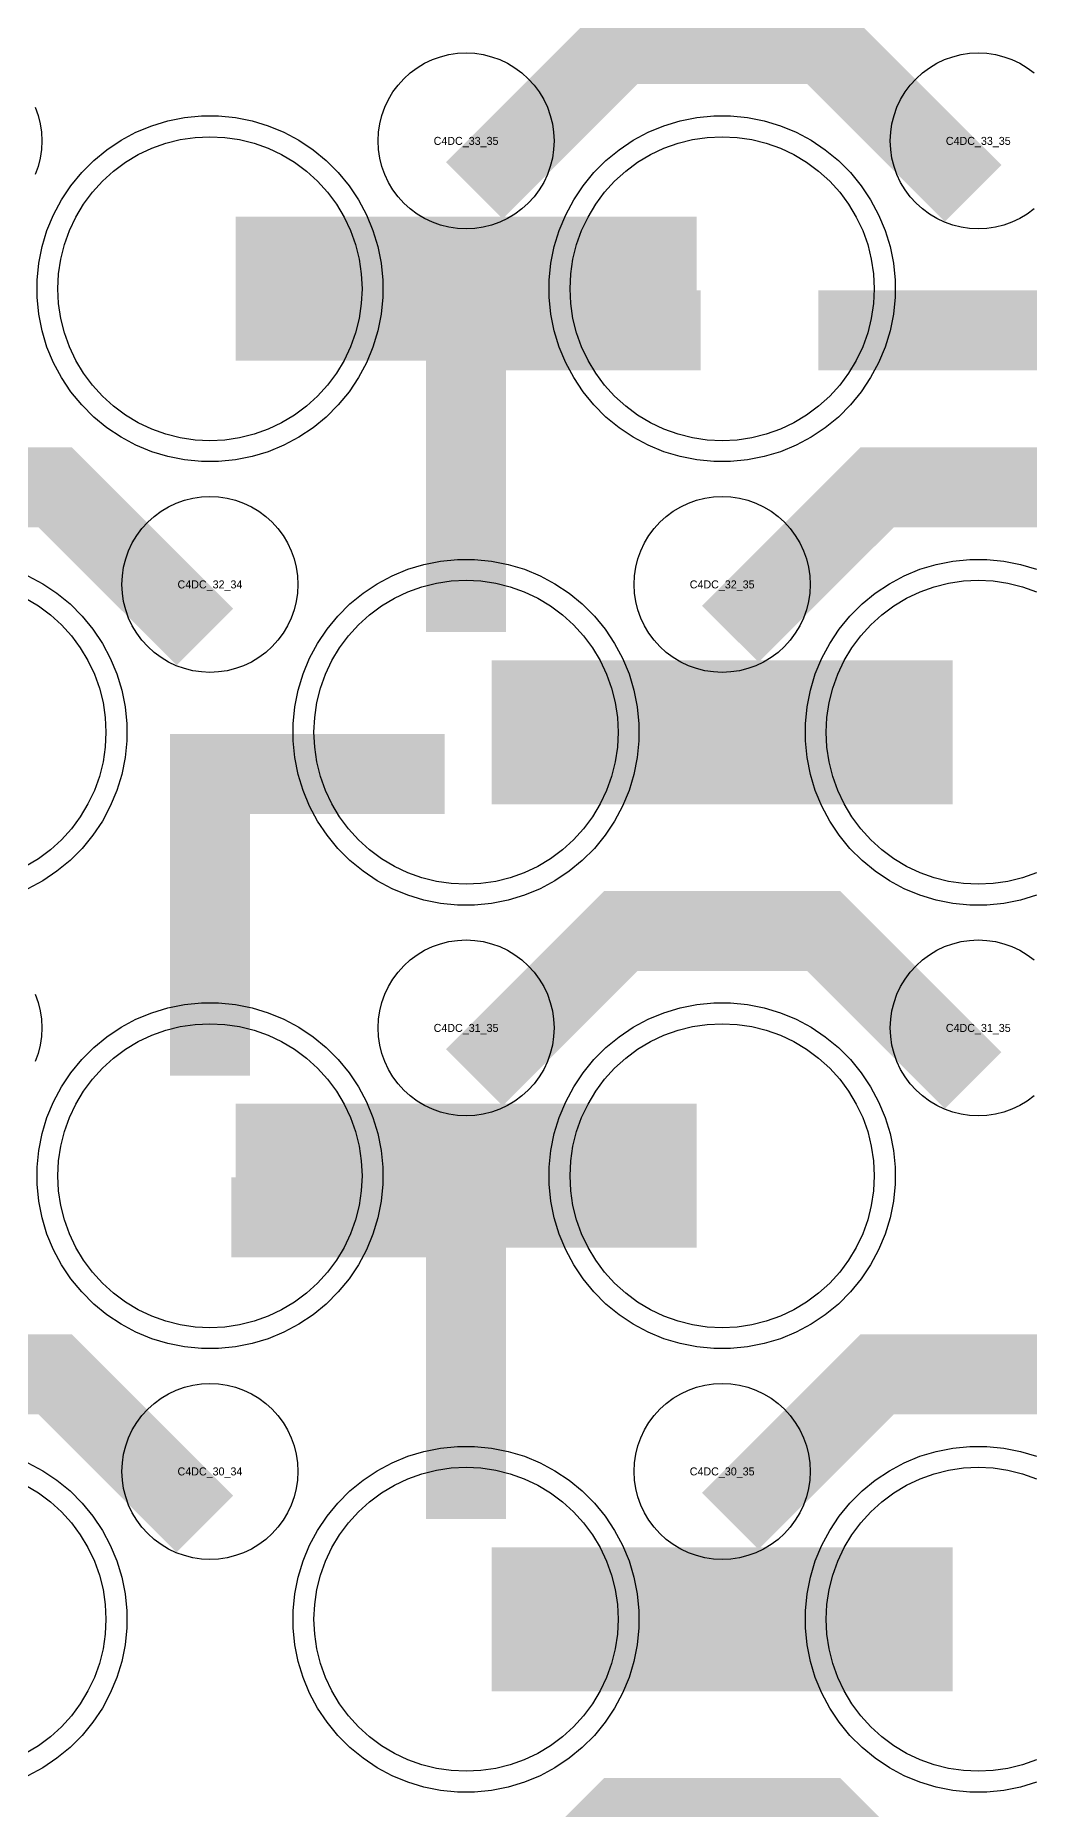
# Model space of a CAD drawing. Extents: x -11880 to 11880, y -14992 to 14992.
# Drawn here: x -934 to -624, y -10742 to -10188 of the extents above; entities that cross this region are included whole.
import ezdxf
from ezdxf.enums import TextEntityAlignment as Align

# ---------------------------------------------------------------- set-up
doc = ezdxf.new("R2010")
doc.units = 0
doc.header["$MEASUREMENT"] = 0
for name, color, linetype in [('GDS_775_DT_237', 138, 'CONTINUOUS'), ('RDL1_FS', 34, 'CONTINUOUS'), ('RDL_BS', 160, 'CONTINUOUS')]:
    doc.layers.add(name, color=color, linetype=linetype)

msp = doc.modelspace()

# ---------------------------------------------------------------- linework, layer by layer
at = {"layer": 'RDL1_FS', "color": 241, "true_color": 0xf7abae}
for points in [[(-880, -10314.459), (-884.657, -10314.23), (-889.268, -10313.546), (-893.791, -10312.414), (-898.181, -10310.842), (-902.395, -10308.85), (-906.395, -10306.452), (-910.14, -10303.674), (-913.594, -10300.544), (-916.724, -10297.09), (-919.502, -10293.345), (-921.9, -10289.345), (-923.892, -10285.131), (-925.464, -10280.741), (-926.596, -10276.218), (-927.28, -10271.607), (-927.509, -10266.95), (-927.28, -10262.293), (-926.596, -10257.682), (-925.464, -10253.159), (-923.892, -10248.769), (-921.9, -10244.555), (-919.502, -10240.555), (-916.724, -10236.81), (-913.594, -10233.356), (-910.14, -10230.226), (-906.395, -10227.448), (-902.395, -10225.05), (-898.181, -10223.058), (-893.791, -10221.486), (-889.268, -10220.354), (-884.657, -10219.67), (-880, -10219.441), (-875.343, -10219.67), (-870.732, -10220.354), (-866.209, -10221.486), (-861.819, -10223.058), (-857.605, -10225.05), (-853.605, -10227.448), (-849.86, -10230.226), (-846.406, -10233.356), (-843.276, -10236.81), (-840.498, -10240.555), (-838.1, -10244.555), (-836.108, -10248.769), (-834.536, -10253.159), (-833.404, -10257.682), (-832.72, -10262.293), (-832.491, -10266.95), (-832.72, -10271.607), (-833.404, -10276.218), (-834.536, -10280.741), (-836.108, -10285.131), (-838.1, -10289.345), (-840.498, -10293.345), (-843.276, -10297.09), (-846.406, -10300.544), (-849.86, -10303.674), (-853.605, -10306.452), (-857.605, -10308.85), (-861.819, -10310.842), (-866.209, -10312.414), (-870.732, -10313.546), (-875.343, -10314.23)], [(-720, -10314.459), (-724.657, -10314.23), (-729.268, -10313.546), (-733.791, -10312.414), (-738.181, -10310.842), (-742.395, -10308.85), (-746.395, -10306.452), (-750.14, -10303.674), (-753.594, -10300.544), (-756.724, -10297.09), (-759.502, -10293.345), (-761.9, -10289.345), (-763.892, -10285.131), (-765.464, -10280.741), (-766.596, -10276.218), (-767.28, -10271.607), (-767.509, -10266.95), (-767.28, -10262.293), (-766.596, -10257.682), (-765.464, -10253.159), (-763.892, -10248.769), (-761.9, -10244.555), (-759.502, -10240.555), (-756.724, -10236.81), (-753.594, -10233.356), (-750.14, -10230.226), (-746.395, -10227.448), (-742.395, -10225.05), (-738.181, -10223.058), (-733.791, -10221.486), (-729.268, -10220.354), (-724.657, -10219.67), (-720, -10219.441), (-715.343, -10219.67), (-710.732, -10220.354), (-706.209, -10221.486), (-701.819, -10223.058), (-697.605, -10225.05), (-693.605, -10227.448), (-689.86, -10230.226), (-686.406, -10233.356), (-683.276, -10236.81), (-680.498, -10240.555), (-678.1, -10244.555), (-676.108, -10248.769), (-674.536, -10253.159), (-673.404, -10257.682), (-672.72, -10262.293), (-672.491, -10266.95), (-672.72, -10271.607), (-673.404, -10276.218), (-674.536, -10280.741), (-676.108, -10285.131), (-678.1, -10289.345), (-680.498, -10293.345), (-683.276, -10297.09), (-686.406, -10300.544), (-689.86, -10303.674), (-693.605, -10306.452), (-697.605, -10308.85), (-701.819, -10310.842), (-706.209, -10312.414), (-710.732, -10313.546), (-715.343, -10314.23)], [(-800, -10453.024), (-804.657, -10452.795), (-809.268, -10452.111), (-813.791, -10450.979), (-818.181, -10449.407), (-822.395, -10447.415), (-826.395, -10445.017), (-830.14, -10442.239), (-833.594, -10439.109), (-836.724, -10435.655), (-839.502, -10431.91), (-841.9, -10427.91), (-843.892, -10423.696), (-845.464, -10419.306), (-846.596, -10414.783), (-847.28, -10410.172), (-847.509, -10405.515), (-847.28, -10400.858), (-846.596, -10396.247), (-845.464, -10391.724), (-843.892, -10387.334), (-841.9, -10383.12), (-839.502, -10379.12), (-836.724, -10375.375), (-833.594, -10371.921), (-830.14, -10368.791), (-826.395, -10366.013), (-822.395, -10363.615), (-818.181, -10361.623), (-813.791, -10360.051), (-809.268, -10358.919), (-804.657, -10358.235), (-800, -10358.006), (-795.343, -10358.235), (-790.732, -10358.919), (-786.209, -10360.051), (-781.819, -10361.623), (-777.605, -10363.615), (-773.605, -10366.013), (-769.86, -10368.791), (-766.406, -10371.921), (-763.276, -10375.375), (-760.498, -10379.12), (-758.1, -10383.12), (-756.108, -10387.334), (-754.536, -10391.724), (-753.404, -10396.247), (-752.72, -10400.858), (-752.491, -10405.515), (-752.72, -10410.172), (-753.404, -10414.783), (-754.536, -10419.306), (-756.108, -10423.696), (-758.1, -10427.91), (-760.498, -10431.91), (-763.276, -10435.655), (-766.406, -10439.109), (-769.86, -10442.239), (-773.605, -10445.017), (-777.605, -10447.415), (-781.819, -10449.407), (-786.209, -10450.979), (-790.732, -10452.111), (-795.343, -10452.795)], [(-880, -10591.589), (-884.657, -10591.36), (-889.268, -10590.676), (-893.791, -10589.544), (-898.181, -10587.972), (-902.395, -10585.98), (-906.395, -10583.582), (-910.14, -10580.804), (-913.594, -10577.674), (-916.724, -10574.22), (-919.502, -10570.475), (-921.9, -10566.475), (-923.892, -10562.261), (-925.464, -10557.871), (-926.596, -10553.348), (-927.28, -10548.737), (-927.509, -10544.08), (-927.28, -10539.423), (-926.596, -10534.812), (-925.464, -10530.289), (-923.892, -10525.899), (-921.9, -10521.685), (-919.502, -10517.685), (-916.724, -10513.94), (-913.594, -10510.486), (-910.14, -10507.356), (-906.395, -10504.578), (-902.395, -10502.18), (-898.181, -10500.188), (-893.791, -10498.616), (-889.268, -10497.484), (-884.657, -10496.8), (-880, -10496.571), (-875.343, -10496.8), (-870.732, -10497.484), (-866.209, -10498.616), (-861.819, -10500.188), (-857.605, -10502.18), (-853.605, -10504.578), (-849.86, -10507.356), (-846.406, -10510.486), (-843.276, -10513.94), (-840.498, -10517.685), (-838.1, -10521.685), (-836.108, -10525.899), (-834.536, -10530.289), (-833.404, -10534.812), (-832.72, -10539.423), (-832.491, -10544.08), (-832.72, -10548.737), (-833.404, -10553.348), (-834.536, -10557.871), (-836.108, -10562.261), (-838.1, -10566.475), (-840.498, -10570.475), (-843.276, -10574.22), (-846.406, -10577.674), (-849.86, -10580.804), (-853.605, -10583.582), (-857.605, -10585.98), (-861.819, -10587.972), (-866.209, -10589.544), (-870.732, -10590.676), (-875.343, -10591.36)], [(-720, -10591.589), (-724.657, -10591.36), (-729.268, -10590.676), (-733.791, -10589.544), (-738.181, -10587.972), (-742.395, -10585.98), (-746.395, -10583.582), (-750.14, -10580.804), (-753.594, -10577.674), (-756.724, -10574.22), (-759.502, -10570.475), (-761.9, -10566.475), (-763.892, -10562.261), (-765.464, -10557.871), (-766.596, -10553.348), (-767.28, -10548.737), (-767.509, -10544.08), (-767.28, -10539.423), (-766.596, -10534.812), (-765.464, -10530.289), (-763.892, -10525.899), (-761.9, -10521.685), (-759.502, -10517.685), (-756.724, -10513.94), (-753.594, -10510.486), (-750.14, -10507.356), (-746.395, -10504.578), (-742.395, -10502.18), (-738.181, -10500.188), (-733.791, -10498.616), (-729.268, -10497.484), (-724.657, -10496.8), (-720, -10496.571), (-715.343, -10496.8), (-710.732, -10497.484), (-706.209, -10498.616), (-701.819, -10500.188), (-697.605, -10502.18), (-693.605, -10504.578), (-689.86, -10507.356), (-686.406, -10510.486), (-683.276, -10513.94), (-680.498, -10517.685), (-678.1, -10521.685), (-676.108, -10525.899), (-674.536, -10530.289), (-673.404, -10534.812), (-672.72, -10539.423), (-672.491, -10544.08), (-672.72, -10548.737), (-673.404, -10553.348), (-674.536, -10557.871), (-676.108, -10562.261), (-678.1, -10566.475), (-680.498, -10570.475), (-683.276, -10574.22), (-686.406, -10577.674), (-689.86, -10580.804), (-693.605, -10583.582), (-697.605, -10585.98), (-701.819, -10587.972), (-706.209, -10589.544), (-710.732, -10590.676), (-715.343, -10591.36)], [(-800, -10730.149), (-804.657, -10729.92), (-809.268, -10729.236), (-813.791, -10728.104), (-818.181, -10726.532), (-822.395, -10724.54), (-826.395, -10722.142), (-830.14, -10719.364), (-833.594, -10716.234), (-836.724, -10712.78), (-839.502, -10709.035), (-841.9, -10705.035), (-843.892, -10700.821), (-845.464, -10696.431), (-846.596, -10691.908), (-847.28, -10687.297), (-847.509, -10682.64), (-847.28, -10677.983), (-846.596, -10673.372), (-845.464, -10668.849), (-843.892, -10664.459), (-841.9, -10660.245), (-839.502, -10656.245), (-836.724, -10652.5), (-833.594, -10649.046), (-830.14, -10645.916), (-826.395, -10643.138), (-822.395, -10640.74), (-818.181, -10638.748), (-813.791, -10637.176), (-809.268, -10636.044), (-804.657, -10635.36), (-800, -10635.131), (-795.343, -10635.36), (-790.732, -10636.044), (-786.209, -10637.176), (-781.819, -10638.748), (-777.605, -10640.74), (-773.605, -10643.138), (-769.86, -10645.916), (-766.406, -10649.046), (-763.276, -10652.5), (-760.498, -10656.245), (-758.1, -10660.245), (-756.108, -10664.459), (-754.536, -10668.849), (-753.404, -10673.372), (-752.72, -10677.983), (-752.491, -10682.64), (-752.72, -10687.297), (-753.404, -10691.908), (-754.536, -10696.431), (-756.108, -10700.821), (-758.1, -10705.035), (-760.498, -10709.035), (-763.276, -10712.78), (-766.406, -10716.234), (-769.86, -10719.364), (-773.605, -10722.142), (-777.605, -10724.54), (-781.819, -10726.532), (-786.209, -10728.104), (-790.732, -10729.236), (-795.343, -10729.92)]]:
    msp.add_lwpolyline(points, close=True, dxfattribs=at)
for points in [[(-871.998, -10266.95, 45, 45, 0), (-799.998, -10266.95, 45, 45, 0)], [(-799.998, -10266.95, 45, 45, 0), (-727.998, -10266.95, 45, 45, 0)], [(-791.998, -10405.515, 45, 45, 0), (-719.998, -10405.515, 45, 45, 0)], [(-719.998, -10405.515, 45, 45, 0), (-647.998, -10405.515, 45, 45, 0)], [(-871.998, -10544.08, 45, 45, 0), (-799.998, -10544.08, 45, 45, 0)], [(-799.998, -10544.08, 45, 45, 0), (-727.998, -10544.08, 45, 45, 0)], [(-791.998, -10682.64, 45, 45, 0), (-719.998, -10682.64, 45, 45, 0)], [(-719.998, -10682.64, 45, 45, 0), (-647.998, -10682.64, 45, 45, 0)]]:
    msp.add_lwpolyline(points, format="xyseb", dxfattribs=at)
for points in [[(-621.819, -10449.407), (-626.209, -10450.979), (-630.732, -10452.111), (-635.343, -10452.795), (-640, -10453.024), (-644.657, -10452.795), (-649.268, -10452.111), (-653.791, -10450.979), (-658.181, -10449.407), (-662.395, -10447.415), (-666.395, -10445.017), (-670.14, -10442.239), (-673.594, -10439.109), (-676.724, -10435.655), (-679.502, -10431.91), (-681.9, -10427.91), (-683.892, -10423.696), (-685.464, -10419.306), (-686.596, -10414.783), (-687.28, -10410.172), (-687.509, -10405.515), (-687.28, -10400.858), (-686.596, -10396.247), (-685.464, -10391.724), (-683.892, -10387.334), (-681.9, -10383.12), (-679.502, -10379.12), (-676.724, -10375.375), (-673.594, -10371.921), (-670.14, -10368.791), (-666.395, -10366.013), (-662.395, -10363.615), (-658.181, -10361.623), (-653.791, -10360.051), (-649.268, -10358.919), (-644.657, -10358.235), (-640, -10358.006), (-635.343, -10358.235), (-630.732, -10358.919), (-626.209, -10360.051), (-621.819, -10361.623)], [(-621.819, -10726.532), (-626.209, -10728.104), (-630.732, -10729.236), (-635.343, -10729.92), (-640, -10730.149), (-644.657, -10729.92), (-649.268, -10729.236), (-653.791, -10728.104), (-658.181, -10726.532), (-662.395, -10724.54), (-666.395, -10722.142), (-670.14, -10719.364), (-673.594, -10716.234), (-676.724, -10712.78), (-679.502, -10709.035), (-681.9, -10705.035), (-683.892, -10700.821), (-685.464, -10696.431), (-686.596, -10691.908), (-687.28, -10687.297), (-687.509, -10682.64), (-687.28, -10677.983), (-686.596, -10673.372), (-685.464, -10668.849), (-683.892, -10664.459), (-681.9, -10660.245), (-679.502, -10656.245), (-676.724, -10652.5), (-673.594, -10649.046), (-670.14, -10645.916), (-666.395, -10643.138), (-662.395, -10640.74), (-658.181, -10638.748), (-653.791, -10637.176), (-649.268, -10636.044), (-644.657, -10635.36), (-640, -10635.131), (-635.343, -10635.36), (-630.732, -10636.044), (-626.209, -10637.176), (-621.819, -10638.748)]]:
    msp.add_lwpolyline(points, dxfattribs=at)
at = {"layer": 'RDL1_FS'}
for points in [[(-937.605, -10363.615), (-933.605, -10366.013), (-929.86, -10368.791), (-926.406, -10371.921), (-923.276, -10375.375), (-920.498, -10379.12), (-918.1, -10383.12), (-916.108, -10387.334), (-914.536, -10391.724), (-913.404, -10396.247), (-912.72, -10400.858), (-912.491, -10405.515), (-912.72, -10410.172), (-913.404, -10414.783), (-914.536, -10419.306), (-916.108, -10423.696), (-918.1, -10427.91), (-920.498, -10431.91), (-923.276, -10435.655), (-926.406, -10439.109), (-929.86, -10442.239), (-933.605, -10445.017), (-937.605, -10447.415)], [(-937.605, -10640.74), (-933.605, -10643.138), (-929.86, -10645.916), (-926.406, -10649.046), (-923.276, -10652.5), (-920.498, -10656.245), (-918.1, -10660.245), (-916.108, -10664.459), (-914.536, -10668.849), (-913.404, -10673.372), (-912.72, -10677.983), (-912.491, -10682.64), (-912.72, -10687.297), (-913.404, -10691.908), (-914.536, -10696.431), (-916.108, -10700.821), (-918.1, -10705.035), (-920.498, -10709.035), (-923.276, -10712.78), (-926.406, -10716.234), (-929.86, -10719.364), (-933.605, -10722.142), (-937.605, -10724.54)]]:
    msp.add_lwpolyline(points, dxfattribs=at)
at = {"layer": 'RDL_BS'}
for points in [[(-797.438, -10236.264, 25, 25, 0), (-751.623, -10190.449, 25, 25, 0), (-718.07, -10190.449, 25, 25, 0)], [(-641.599, -10237.163, 25, 25, 0), (-688.313, -10190.449, 25, 25, 0), (-718.071, -10190.449, 25, 25, 0)], [(-881.599, -10375.728, 25, 25, 0), (-928.313, -10329.014, 25, 25, 0), (-958.071, -10329.014, 25, 25, 0)], [(-717.438, -10374.829, 25, 25, 0), (-671.623, -10329.014, 25, 25, 0), (-638.07, -10329.014, 25, 25, 0)], [(-561.599, -10375.728, 25, 25, 0), (-608.313, -10329.014, 25, 25, 0), (-638.071, -10329.014, 25, 25, 0)], [(-797.438, -10513.394, 25, 25, 0), (-751.623, -10467.579, 25, 25, 0), (-718.07, -10467.579, 25, 25, 0)], [(-641.599, -10514.293, 25, 25, 0), (-688.313, -10467.579, 25, 25, 0), (-718.071, -10467.579, 25, 25, 0)], [(-881.599, -10652.853, 25, 25, 0), (-928.313, -10606.139, 25, 25, 0), (-958.071, -10606.139, 25, 25, 0)], [(-717.438, -10651.954, 25, 25, 0), (-671.623, -10606.139, 25, 25, 0), (-638.07, -10606.139, 25, 25, 0)], [(-561.599, -10652.853, 25, 25, 0), (-608.313, -10606.139, 25, 25, 0), (-638.071, -10606.139, 25, 25, 0)], [(-797.438, -10790.519, 25, 25, 0), (-751.623, -10744.704, 25, 25, 0), (-718.07, -10744.704, 25, 25, 0)], [(-641.599, -10791.418, 25, 25, 0), (-688.313, -10744.704, 25, 25, 0), (-718.071, -10744.704, 25, 25, 0)]]:
    msp.add_lwpolyline(points, format="xyseb", dxfattribs=at)
for points in [[(-800, -10248.256), (-802.693, -10248.124), (-805.365, -10247.728), (-807.984, -10247.071), (-810.519, -10246.164), (-812.956, -10245.012), (-815.28, -10243.619), (-817.443, -10242.016), (-819.442, -10240.204), (-821.254, -10238.205), (-822.857, -10236.042), (-824.25, -10233.718), (-825.402, -10231.281), (-826.309, -10228.746), (-826.966, -10226.127), (-827.362, -10223.455), (-827.494, -10220.762), (-827.362, -10218.069), (-826.966, -10215.397), (-826.309, -10212.778), (-825.402, -10210.243), (-824.25, -10207.806), (-822.857, -10205.482), (-821.254, -10203.319), (-819.442, -10201.32), (-817.443, -10199.508), (-815.28, -10197.905), (-812.956, -10196.512), (-810.519, -10195.36), (-807.984, -10194.453), (-805.365, -10193.796), (-802.693, -10193.4), (-800, -10193.268), (-797.307, -10193.4), (-794.635, -10193.796), (-792.016, -10194.453), (-789.481, -10195.36), (-787.044, -10196.512), (-784.72, -10197.905), (-782.557, -10199.508), (-780.558, -10201.32), (-778.746, -10203.319), (-777.143, -10205.482), (-775.75, -10207.806), (-774.598, -10210.243), (-773.691, -10212.778), (-773.034, -10215.397), (-772.638, -10218.069), (-772.506, -10220.762), (-772.638, -10223.455), (-773.034, -10226.127), (-773.691, -10228.746), (-774.598, -10231.281), (-775.75, -10233.718), (-777.143, -10236.042), (-778.746, -10238.205), (-780.558, -10240.204), (-782.557, -10242.016), (-784.72, -10243.619), (-787.044, -10245.012), (-789.481, -10246.164), (-792.016, -10247.071), (-794.635, -10247.728), (-797.307, -10248.124)], [(-880, -10386.821), (-882.693, -10386.689), (-885.365, -10386.293), (-887.984, -10385.636), (-890.519, -10384.729), (-892.956, -10383.577), (-895.28, -10382.184), (-897.443, -10380.581), (-899.442, -10378.769), (-901.254, -10376.77), (-902.857, -10374.607), (-904.25, -10372.283), (-905.402, -10369.846), (-906.309, -10367.311), (-906.966, -10364.692), (-907.362, -10362.02), (-907.494, -10359.327), (-907.362, -10356.634), (-906.966, -10353.962), (-906.309, -10351.343), (-905.402, -10348.808), (-904.25, -10346.371), (-902.857, -10344.047), (-901.254, -10341.884), (-899.442, -10339.885), (-897.443, -10338.073), (-895.28, -10336.47), (-892.956, -10335.077), (-890.519, -10333.925), (-887.984, -10333.018), (-885.365, -10332.361), (-882.693, -10331.965), (-880, -10331.833), (-877.307, -10331.965), (-874.635, -10332.361), (-872.016, -10333.018), (-869.481, -10333.925), (-867.044, -10335.077), (-864.72, -10336.47), (-862.557, -10338.073), (-860.558, -10339.885), (-858.746, -10341.884), (-857.143, -10344.047), (-855.75, -10346.371), (-854.598, -10348.808), (-853.691, -10351.343), (-853.034, -10353.962), (-852.638, -10356.634), (-852.506, -10359.327), (-852.638, -10362.02), (-853.034, -10364.692), (-853.691, -10367.311), (-854.598, -10369.846), (-855.75, -10372.283), (-857.143, -10374.607), (-858.746, -10376.77), (-860.558, -10378.769), (-862.557, -10380.581), (-864.72, -10382.184), (-867.044, -10383.577), (-869.481, -10384.729), (-872.016, -10385.636), (-874.635, -10386.293), (-877.307, -10386.689)], [(-720, -10386.821), (-722.693, -10386.689), (-725.365, -10386.293), (-727.984, -10385.636), (-730.519, -10384.729), (-732.956, -10383.577), (-735.28, -10382.184), (-737.443, -10380.581), (-739.442, -10378.769), (-741.254, -10376.77), (-742.857, -10374.607), (-744.25, -10372.283), (-745.402, -10369.846), (-746.309, -10367.311), (-746.966, -10364.692), (-747.362, -10362.02), (-747.494, -10359.327), (-747.362, -10356.634), (-746.966, -10353.962), (-746.309, -10351.343), (-745.402, -10348.808), (-744.25, -10346.371), (-742.857, -10344.047), (-741.254, -10341.884), (-739.442, -10339.885), (-737.443, -10338.073), (-735.28, -10336.47), (-732.956, -10335.077), (-730.519, -10333.925), (-727.984, -10333.018), (-725.365, -10332.361), (-722.693, -10331.965), (-720, -10331.833), (-717.307, -10331.965), (-714.635, -10332.361), (-712.016, -10333.018), (-709.481, -10333.925), (-707.044, -10335.077), (-704.72, -10336.47), (-702.557, -10338.073), (-700.558, -10339.885), (-698.746, -10341.884), (-697.143, -10344.047), (-695.75, -10346.371), (-694.598, -10348.808), (-693.691, -10351.343), (-693.034, -10353.962), (-692.638, -10356.634), (-692.506, -10359.327), (-692.638, -10362.02), (-693.034, -10364.692), (-693.691, -10367.311), (-694.598, -10369.846), (-695.75, -10372.283), (-697.143, -10374.607), (-698.746, -10376.77), (-700.558, -10378.769), (-702.557, -10380.581), (-704.72, -10382.184), (-707.044, -10383.577), (-709.481, -10384.729), (-712.016, -10385.636), (-714.635, -10386.293), (-717.307, -10386.689)], [(-800, -10525.386), (-802.693, -10525.254), (-805.365, -10524.858), (-807.984, -10524.201), (-810.519, -10523.294), (-812.956, -10522.142), (-815.28, -10520.749), (-817.443, -10519.146), (-819.442, -10517.334), (-821.254, -10515.335), (-822.857, -10513.172), (-824.25, -10510.848), (-825.402, -10508.411), (-826.309, -10505.876), (-826.966, -10503.257), (-827.362, -10500.585), (-827.494, -10497.892), (-827.362, -10495.199), (-826.966, -10492.527), (-826.309, -10489.908), (-825.402, -10487.373), (-824.25, -10484.936), (-822.857, -10482.612), (-821.254, -10480.449), (-819.442, -10478.45), (-817.443, -10476.638), (-815.28, -10475.035), (-812.956, -10473.642), (-810.519, -10472.49), (-807.984, -10471.583), (-805.365, -10470.926), (-802.693, -10470.53), (-800, -10470.398), (-797.307, -10470.53), (-794.635, -10470.926), (-792.016, -10471.583), (-789.481, -10472.49), (-787.044, -10473.642), (-784.72, -10475.035), (-782.557, -10476.638), (-780.558, -10478.45), (-778.746, -10480.449), (-777.143, -10482.612), (-775.75, -10484.936), (-774.598, -10487.373), (-773.691, -10489.908), (-773.034, -10492.527), (-772.638, -10495.199), (-772.506, -10497.892), (-772.638, -10500.585), (-773.034, -10503.257), (-773.691, -10505.876), (-774.598, -10508.411), (-775.75, -10510.848), (-777.143, -10513.172), (-778.746, -10515.335), (-780.558, -10517.334), (-782.557, -10519.146), (-784.72, -10520.749), (-787.044, -10522.142), (-789.481, -10523.294), (-792.016, -10524.201), (-794.635, -10524.858), (-797.307, -10525.254)], [(-880, -10663.946), (-882.693, -10663.814), (-885.365, -10663.418), (-887.984, -10662.761), (-890.519, -10661.854), (-892.956, -10660.702), (-895.28, -10659.309), (-897.443, -10657.706), (-899.442, -10655.894), (-901.254, -10653.895), (-902.857, -10651.732), (-904.25, -10649.408), (-905.402, -10646.971), (-906.309, -10644.436), (-906.966, -10641.817), (-907.362, -10639.145), (-907.494, -10636.452), (-907.362, -10633.759), (-906.966, -10631.087), (-906.309, -10628.468), (-905.402, -10625.933), (-904.25, -10623.496), (-902.857, -10621.172), (-901.254, -10619.009), (-899.442, -10617.01), (-897.443, -10615.198), (-895.28, -10613.595), (-892.956, -10612.202), (-890.519, -10611.05), (-887.984, -10610.143), (-885.365, -10609.486), (-882.693, -10609.09), (-880, -10608.958), (-877.307, -10609.09), (-874.635, -10609.486), (-872.016, -10610.143), (-869.481, -10611.05), (-867.044, -10612.202), (-864.72, -10613.595), (-862.557, -10615.198), (-860.558, -10617.01), (-858.746, -10619.009), (-857.143, -10621.172), (-855.75, -10623.496), (-854.598, -10625.933), (-853.691, -10628.468), (-853.034, -10631.087), (-852.638, -10633.759), (-852.506, -10636.452), (-852.638, -10639.145), (-853.034, -10641.817), (-853.691, -10644.436), (-854.598, -10646.971), (-855.75, -10649.408), (-857.143, -10651.732), (-858.746, -10653.895), (-860.558, -10655.894), (-862.557, -10657.706), (-864.72, -10659.309), (-867.044, -10660.702), (-869.481, -10661.854), (-872.016, -10662.761), (-874.635, -10663.418), (-877.307, -10663.814)], [(-720, -10663.946), (-722.693, -10663.814), (-725.365, -10663.418), (-727.984, -10662.761), (-730.519, -10661.854), (-732.956, -10660.702), (-735.28, -10659.309), (-737.443, -10657.706), (-739.442, -10655.894), (-741.254, -10653.895), (-742.857, -10651.732), (-744.25, -10649.408), (-745.402, -10646.971), (-746.309, -10644.436), (-746.966, -10641.817), (-747.362, -10639.145), (-747.494, -10636.452), (-747.362, -10633.759), (-746.966, -10631.087), (-746.309, -10628.468), (-745.402, -10625.933), (-744.25, -10623.496), (-742.857, -10621.172), (-741.254, -10619.009), (-739.442, -10617.01), (-737.443, -10615.198), (-735.28, -10613.595), (-732.956, -10612.202), (-730.519, -10611.05), (-727.984, -10610.143), (-725.365, -10609.486), (-722.693, -10609.09), (-720, -10608.958), (-717.307, -10609.09), (-714.635, -10609.486), (-712.016, -10610.143), (-709.481, -10611.05), (-707.044, -10612.202), (-704.72, -10613.595), (-702.557, -10615.198), (-700.558, -10617.01), (-698.746, -10619.009), (-697.143, -10621.172), (-695.75, -10623.496), (-694.598, -10625.933), (-693.691, -10628.468), (-693.034, -10631.087), (-692.638, -10633.759), (-692.506, -10636.452), (-692.638, -10639.145), (-693.034, -10641.817), (-693.691, -10644.436), (-694.598, -10646.971), (-695.75, -10649.408), (-697.143, -10651.732), (-698.746, -10653.895), (-700.558, -10655.894), (-702.557, -10657.706), (-704.72, -10659.309), (-707.044, -10660.702), (-709.481, -10661.854), (-712.016, -10662.761), (-714.635, -10663.418), (-717.307, -10663.814)]]:
    msp.add_lwpolyline(points, close=True, dxfattribs=at)
for points in [[(-622.557, -10242.016), (-624.72, -10243.619), (-627.044, -10245.012), (-629.481, -10246.164), (-632.016, -10247.071), (-634.635, -10247.728), (-637.307, -10248.124), (-640, -10248.256), (-642.693, -10248.124), (-645.365, -10247.728), (-647.984, -10247.071), (-650.519, -10246.164), (-652.956, -10245.012), (-655.28, -10243.619), (-657.443, -10242.016), (-659.442, -10240.204), (-661.254, -10238.205), (-662.857, -10236.042), (-664.25, -10233.718), (-665.402, -10231.281), (-666.309, -10228.746), (-666.966, -10226.127), (-667.362, -10223.455), (-667.494, -10220.762), (-667.362, -10218.069), (-666.966, -10215.397), (-666.309, -10212.778), (-665.402, -10210.243), (-664.25, -10207.806), (-662.857, -10205.482), (-661.254, -10203.319), (-659.442, -10201.32), (-657.443, -10199.508), (-655.28, -10197.905), (-652.956, -10196.512), (-650.519, -10195.36), (-647.984, -10194.453), (-645.365, -10193.796), (-642.693, -10193.4), (-640, -10193.268), (-637.307, -10193.4), (-634.635, -10193.796), (-632.016, -10194.453), (-629.481, -10195.36), (-627.044, -10196.512), (-624.72, -10197.905), (-622.557, -10199.508)], [(-934.598, -10210.243), (-933.691, -10212.778), (-933.034, -10215.397), (-932.638, -10218.069), (-932.506, -10220.762), (-932.638, -10223.455), (-933.034, -10226.127), (-933.691, -10228.746), (-934.598, -10231.281)], [(-936.885, -10356.64), (-932.223, -10359.132), (-927.809, -10362.079), (-923.708, -10365.441), (-919.926, -10369.223), (-916.564, -10373.324), (-913.617, -10377.738), (-911.125, -10382.4), (-909.094, -10387.31), (-907.563, -10392.35), (-906.517, -10397.577), (-906, -10402.871), (-906, -10408.159), (-906.517, -10413.453), (-907.563, -10418.68), (-909.094, -10423.72), (-911.125, -10428.63), (-913.617, -10433.292), (-916.564, -10437.706), (-919.926, -10441.807), (-923.708, -10445.589), (-927.809, -10448.951), (-932.223, -10451.898), (-936.885, -10454.39)], [(-622.557, -10519.146), (-624.72, -10520.749), (-627.044, -10522.142), (-629.481, -10523.294), (-632.016, -10524.201), (-634.635, -10524.858), (-637.307, -10525.254), (-640, -10525.386), (-642.693, -10525.254), (-645.365, -10524.858), (-647.984, -10524.201), (-650.519, -10523.294), (-652.956, -10522.142), (-655.28, -10520.749), (-657.443, -10519.146), (-659.442, -10517.334), (-661.254, -10515.335), (-662.857, -10513.172), (-664.25, -10510.848), (-665.402, -10508.411), (-666.309, -10505.876), (-666.966, -10503.257), (-667.362, -10500.585), (-667.494, -10497.892), (-667.362, -10495.199), (-666.966, -10492.527), (-666.309, -10489.908), (-665.402, -10487.373), (-664.25, -10484.936), (-662.857, -10482.612), (-661.254, -10480.449), (-659.442, -10478.45), (-657.443, -10476.638), (-655.28, -10475.035), (-652.956, -10473.642), (-650.519, -10472.49), (-647.984, -10471.583), (-645.365, -10470.926), (-642.693, -10470.53), (-640, -10470.398), (-637.307, -10470.53), (-634.635, -10470.926), (-632.016, -10471.583), (-629.481, -10472.49), (-627.044, -10473.642), (-624.72, -10475.035), (-622.557, -10476.638)], [(-934.598, -10487.373), (-933.691, -10489.908), (-933.034, -10492.527), (-932.638, -10495.199), (-932.506, -10497.892), (-932.638, -10500.585), (-933.034, -10503.257), (-933.691, -10505.876), (-934.598, -10508.411)], [(-936.885, -10633.765), (-932.223, -10636.257), (-927.809, -10639.204), (-923.708, -10642.566), (-919.926, -10646.348), (-916.564, -10650.449), (-913.617, -10654.863), (-911.125, -10659.525), (-909.094, -10664.435), (-907.563, -10669.475), (-906.517, -10674.702), (-906, -10679.996), (-906, -10685.284), (-906.517, -10690.578), (-907.563, -10695.805), (-909.094, -10700.845), (-911.125, -10705.755), (-913.617, -10710.417), (-916.564, -10714.831), (-919.926, -10718.932), (-923.708, -10722.714), (-927.809, -10726.076), (-932.223, -10729.023), (-936.885, -10731.515)]]:
    msp.add_lwpolyline(points, dxfattribs=at)
at = {"layer": 'RDL_BS', "color": 241, "true_color": 0xf7abae}
for points in [[(-882.644, -10320.95), (-887.938, -10320.433), (-893.165, -10319.387), (-898.205, -10317.856), (-903.115, -10315.825), (-907.777, -10313.333), (-912.191, -10310.386), (-916.292, -10307.024), (-920.074, -10303.242), (-923.436, -10299.141), (-926.383, -10294.727), (-928.875, -10290.065), (-930.906, -10285.155), (-932.437, -10280.115), (-933.483, -10274.888), (-934, -10269.594), (-934, -10264.306), (-933.483, -10259.012), (-932.437, -10253.785), (-930.906, -10248.745), (-928.875, -10243.835), (-926.383, -10239.173), (-923.436, -10234.759), (-920.074, -10230.658), (-916.292, -10226.876), (-912.191, -10223.514), (-907.777, -10220.567), (-903.115, -10218.075), (-898.205, -10216.044), (-893.165, -10214.513), (-887.938, -10213.467), (-882.644, -10212.95), (-877.356, -10212.95), (-872.062, -10213.467), (-866.835, -10214.513), (-861.795, -10216.044), (-856.885, -10218.075), (-852.223, -10220.567), (-847.809, -10223.514), (-843.708, -10226.876), (-839.926, -10230.658), (-836.564, -10234.759), (-833.617, -10239.173), (-831.125, -10243.835), (-829.094, -10248.745), (-827.563, -10253.785), (-826.517, -10259.012), (-826, -10264.306), (-826, -10269.594), (-826.517, -10274.888), (-827.563, -10280.115), (-829.094, -10285.155), (-831.125, -10290.065), (-833.617, -10294.727), (-836.564, -10299.141), (-839.926, -10303.242), (-843.708, -10307.024), (-847.809, -10310.386), (-852.223, -10313.333), (-856.885, -10315.825), (-861.795, -10317.856), (-866.835, -10319.387), (-872.062, -10320.433), (-877.356, -10320.95)], [(-722.644, -10320.95), (-727.938, -10320.433), (-733.165, -10319.387), (-738.205, -10317.856), (-743.115, -10315.825), (-747.777, -10313.333), (-752.191, -10310.386), (-756.292, -10307.024), (-760.074, -10303.242), (-763.436, -10299.141), (-766.383, -10294.727), (-768.875, -10290.065), (-770.906, -10285.155), (-772.437, -10280.115), (-773.483, -10274.888), (-774, -10269.594), (-774, -10264.306), (-773.483, -10259.012), (-772.437, -10253.785), (-770.906, -10248.745), (-768.875, -10243.835), (-766.383, -10239.173), (-763.436, -10234.759), (-760.074, -10230.658), (-756.292, -10226.876), (-752.191, -10223.514), (-747.777, -10220.567), (-743.115, -10218.075), (-738.205, -10216.044), (-733.165, -10214.513), (-727.938, -10213.467), (-722.644, -10212.95), (-717.356, -10212.95), (-712.062, -10213.467), (-706.835, -10214.513), (-701.795, -10216.044), (-696.885, -10218.075), (-692.223, -10220.567), (-687.809, -10223.514), (-683.708, -10226.876), (-679.926, -10230.658), (-676.564, -10234.759), (-673.617, -10239.173), (-671.125, -10243.835), (-669.094, -10248.745), (-667.563, -10253.785), (-666.517, -10259.012), (-666, -10264.306), (-666, -10269.594), (-666.517, -10274.888), (-667.563, -10280.115), (-669.094, -10285.155), (-671.125, -10290.065), (-673.617, -10294.727), (-676.564, -10299.141), (-679.926, -10303.242), (-683.708, -10307.024), (-687.809, -10310.386), (-692.223, -10313.333), (-696.885, -10315.825), (-701.795, -10317.856), (-706.835, -10319.387), (-712.062, -10320.433), (-717.356, -10320.95)], [(-802.644, -10459.515), (-807.938, -10458.998), (-813.165, -10457.952), (-818.205, -10456.421), (-823.115, -10454.39), (-827.777, -10451.898), (-832.191, -10448.951), (-836.292, -10445.589), (-840.074, -10441.807), (-843.436, -10437.706), (-846.383, -10433.292), (-848.875, -10428.63), (-850.906, -10423.72), (-852.437, -10418.68), (-853.483, -10413.453), (-854, -10408.159), (-854, -10402.871), (-853.483, -10397.577), (-852.437, -10392.35), (-850.906, -10387.31), (-848.875, -10382.4), (-846.383, -10377.738), (-843.436, -10373.324), (-840.074, -10369.223), (-836.292, -10365.441), (-832.191, -10362.079), (-827.777, -10359.132), (-823.115, -10356.64), (-818.205, -10354.609), (-813.165, -10353.078), (-807.938, -10352.032), (-802.644, -10351.515), (-797.356, -10351.515), (-792.062, -10352.032), (-786.835, -10353.078), (-781.795, -10354.609), (-776.885, -10356.64), (-772.223, -10359.132), (-767.809, -10362.079), (-763.708, -10365.441), (-759.926, -10369.223), (-756.564, -10373.324), (-753.617, -10377.738), (-751.125, -10382.4), (-749.094, -10387.31), (-747.563, -10392.35), (-746.517, -10397.577), (-746, -10402.871), (-746, -10408.159), (-746.517, -10413.453), (-747.563, -10418.68), (-749.094, -10423.72), (-751.125, -10428.63), (-753.617, -10433.292), (-756.564, -10437.706), (-759.926, -10441.807), (-763.708, -10445.589), (-767.809, -10448.951), (-772.223, -10451.898), (-776.885, -10454.39), (-781.795, -10456.421), (-786.835, -10457.952), (-792.062, -10458.998), (-797.356, -10459.515)], [(-882.644, -10598.08), (-887.938, -10597.563), (-893.165, -10596.517), (-898.205, -10594.986), (-903.115, -10592.955), (-907.777, -10590.463), (-912.191, -10587.516), (-916.292, -10584.154), (-920.074, -10580.372), (-923.436, -10576.271), (-926.383, -10571.857), (-928.875, -10567.195), (-930.906, -10562.285), (-932.437, -10557.245), (-933.483, -10552.018), (-934, -10546.724), (-934, -10541.436), (-933.483, -10536.142), (-932.437, -10530.915), (-930.906, -10525.875), (-928.875, -10520.965), (-926.383, -10516.303), (-923.436, -10511.889), (-920.074, -10507.788), (-916.292, -10504.006), (-912.191, -10500.644), (-907.777, -10497.697), (-903.115, -10495.205), (-898.205, -10493.174), (-893.165, -10491.643), (-887.938, -10490.597), (-882.644, -10490.08), (-877.356, -10490.08), (-872.062, -10490.597), (-866.835, -10491.643), (-861.795, -10493.174), (-856.885, -10495.205), (-852.223, -10497.697), (-847.809, -10500.644), (-843.708, -10504.006), (-839.926, -10507.788), (-836.564, -10511.889), (-833.617, -10516.303), (-831.125, -10520.965), (-829.094, -10525.875), (-827.563, -10530.915), (-826.517, -10536.142), (-826, -10541.436), (-826, -10546.724), (-826.517, -10552.018), (-827.563, -10557.245), (-829.094, -10562.285), (-831.125, -10567.195), (-833.617, -10571.857), (-836.564, -10576.271), (-839.926, -10580.372), (-843.708, -10584.154), (-847.809, -10587.516), (-852.223, -10590.463), (-856.885, -10592.955), (-861.795, -10594.986), (-866.835, -10596.517), (-872.062, -10597.563), (-877.356, -10598.08)], [(-722.644, -10598.08), (-727.938, -10597.563), (-733.165, -10596.517), (-738.205, -10594.986), (-743.115, -10592.955), (-747.777, -10590.463), (-752.191, -10587.516), (-756.292, -10584.154), (-760.074, -10580.372), (-763.436, -10576.271), (-766.383, -10571.857), (-768.875, -10567.195), (-770.906, -10562.285), (-772.437, -10557.245), (-773.483, -10552.018), (-774, -10546.724), (-774, -10541.436), (-773.483, -10536.142), (-772.437, -10530.915), (-770.906, -10525.875), (-768.875, -10520.965), (-766.383, -10516.303), (-763.436, -10511.889), (-760.074, -10507.788), (-756.292, -10504.006), (-752.191, -10500.644), (-747.777, -10497.697), (-743.115, -10495.205), (-738.205, -10493.174), (-733.165, -10491.643), (-727.938, -10490.597), (-722.644, -10490.08), (-717.356, -10490.08), (-712.062, -10490.597), (-706.835, -10491.643), (-701.795, -10493.174), (-696.885, -10495.205), (-692.223, -10497.697), (-687.809, -10500.644), (-683.708, -10504.006), (-679.926, -10507.788), (-676.564, -10511.889), (-673.617, -10516.303), (-671.125, -10520.965), (-669.094, -10525.875), (-667.563, -10530.915), (-666.517, -10536.142), (-666, -10541.436), (-666, -10546.724), (-666.517, -10552.018), (-667.563, -10557.245), (-669.094, -10562.285), (-671.125, -10567.195), (-673.617, -10571.857), (-676.564, -10576.271), (-679.926, -10580.372), (-683.708, -10584.154), (-687.809, -10587.516), (-692.223, -10590.463), (-696.885, -10592.955), (-701.795, -10594.986), (-706.835, -10596.517), (-712.062, -10597.563), (-717.356, -10598.08)], [(-802.644, -10736.64), (-807.938, -10736.123), (-813.165, -10735.077), (-818.205, -10733.546), (-823.115, -10731.515), (-827.777, -10729.023), (-832.191, -10726.076), (-836.292, -10722.714), (-840.074, -10718.932), (-843.436, -10714.831), (-846.383, -10710.417), (-848.875, -10705.755), (-850.906, -10700.845), (-852.437, -10695.805), (-853.483, -10690.578), (-854, -10685.284), (-854, -10679.996), (-853.483, -10674.702), (-852.437, -10669.475), (-850.906, -10664.435), (-848.875, -10659.525), (-846.383, -10654.863), (-843.436, -10650.449), (-840.074, -10646.348), (-836.292, -10642.566), (-832.191, -10639.204), (-827.777, -10636.257), (-823.115, -10633.765), (-818.205, -10631.734), (-813.165, -10630.203), (-807.938, -10629.157), (-802.644, -10628.64), (-797.356, -10628.64), (-792.062, -10629.157), (-786.835, -10630.203), (-781.795, -10631.734), (-776.885, -10633.765), (-772.223, -10636.257), (-767.809, -10639.204), (-763.708, -10642.566), (-759.926, -10646.348), (-756.564, -10650.449), (-753.617, -10654.863), (-751.125, -10659.525), (-749.094, -10664.435), (-747.563, -10669.475), (-746.517, -10674.702), (-746, -10679.996), (-746, -10685.284), (-746.517, -10690.578), (-747.563, -10695.805), (-749.094, -10700.845), (-751.125, -10705.755), (-753.617, -10710.417), (-756.564, -10714.831), (-759.926, -10718.932), (-763.708, -10722.714), (-767.809, -10726.076), (-772.223, -10729.023), (-776.885, -10731.515), (-781.795, -10733.546), (-786.835, -10735.077), (-792.062, -10736.123), (-797.356, -10736.64)]]:
    msp.add_lwpolyline(points, close=True, dxfattribs=at)
for points in [[(-800, -10374.225, 25, 25, 0), (-800, -10267.448, 25, 25, 0)], [(-812.5, -10279.948, 25, 25, 0), (-726.667, -10279.948, 25, 25, 0)], [(-772.944, -10279.948, 25, 25, 0), (-731.74, -10279.948, 25, 25, 0)], [(-689.984, -10279.963, 25, 25, 0), (-580.719, -10279.963, 25, 25, 0)], [(-800, -10297.917, 25, 25, 0), (-800, -10343.537, 25, 25, 0)], [(-880, -10512.79, 25, 25, 0), (-880, -10406.013, 25, 25, 0)], [(-892.5, -10418.513, 25, 25, 0), (-806.667, -10418.513, 25, 25, 0)], [(-852.944, -10418.513, 25, 25, 0), (-811.74, -10418.513, 25, 25, 0)], [(-880, -10436.482, 25, 25, 0), (-880, -10482.102, 25, 25, 0)], [(-800, -10651.355, 25, 25, 0), (-800, -10544.578, 25, 25, 0)], [(-787.5, -10557.078, 25, 25, 0), (-873.333, -10557.078, 25, 25, 0)], [(-827.056, -10557.078, 25, 25, 0), (-868.26, -10557.078, 25, 25, 0)], [(-800, -10575.047, 25, 25, 0), (-800, -10620.667, 25, 25, 0)]]:
    msp.add_lwpolyline(points, format="xyseb", dxfattribs=at)
for points in [[(-621.795, -10456.421), (-626.835, -10457.952), (-632.062, -10458.998), (-637.356, -10459.515), (-642.644, -10459.515), (-647.938, -10458.998), (-653.165, -10457.952), (-658.205, -10456.421), (-663.115, -10454.39), (-667.777, -10451.898), (-672.191, -10448.951), (-676.292, -10445.589), (-680.074, -10441.807), (-683.436, -10437.706), (-686.383, -10433.292), (-688.875, -10428.63), (-690.906, -10423.72), (-692.437, -10418.68), (-693.483, -10413.453), (-694, -10408.159), (-694, -10402.871), (-693.483, -10397.577), (-692.437, -10392.35), (-690.906, -10387.31), (-688.875, -10382.4), (-686.383, -10377.738), (-683.436, -10373.324), (-680.074, -10369.223), (-676.292, -10365.441), (-672.191, -10362.079), (-667.777, -10359.132), (-663.115, -10356.64), (-658.205, -10354.609), (-653.165, -10353.078), (-647.938, -10352.032), (-642.644, -10351.515), (-637.356, -10351.515), (-632.062, -10352.032), (-626.835, -10353.078), (-621.795, -10354.609)], [(-621.795, -10733.546), (-626.835, -10735.077), (-632.062, -10736.123), (-637.356, -10736.64), (-642.644, -10736.64), (-647.938, -10736.123), (-653.165, -10735.077), (-658.205, -10733.546), (-663.115, -10731.515), (-667.777, -10729.023), (-672.191, -10726.076), (-676.292, -10722.714), (-680.074, -10718.932), (-683.436, -10714.831), (-686.383, -10710.417), (-688.875, -10705.755), (-690.906, -10700.845), (-692.437, -10695.805), (-693.483, -10690.578), (-694, -10685.284), (-694, -10679.996), (-693.483, -10674.702), (-692.437, -10669.475), (-690.906, -10664.435), (-688.875, -10659.525), (-686.383, -10654.863), (-683.436, -10650.449), (-680.074, -10646.348), (-676.292, -10642.566), (-672.191, -10639.204), (-667.777, -10636.257), (-663.115, -10633.765), (-658.205, -10631.734), (-653.165, -10630.203), (-647.938, -10629.157), (-642.644, -10628.64), (-637.356, -10628.64), (-632.062, -10629.157), (-626.835, -10630.203), (-621.795, -10631.734)]]:
    msp.add_lwpolyline(points, dxfattribs=at)

# ---------------------------------------------------------------- texts
at = {"layer": 'GDS_775_DT_237'}
for s, p in [('C4DC_33_35', (-800, -10220.762)), ('C4DC_33_35', (-800, -10220.762)), ('C4DC_33_35', (-640, -10220.762)), ('C4DC_33_35', (-640, -10220.762)), ('C4DC_32_34', (-880, -10359.327)), ('C4DC_32_34', (-880, -10359.327)), ('C4DC_32_35', (-720, -10359.327)), ('C4DC_32_35', (-720, -10359.327)), ('C4DC_31_35', (-800, -10497.892)), ('C4DC_31_35', (-800, -10497.892)), ('C4DC_31_35', (-640, -10497.892)), ('C4DC_31_35', (-640, -10497.892)), ('C4DC_30_34', (-880, -10636.452)), ('C4DC_30_34', (-880, -10636.452)), ('C4DC_30_35', (-720, -10636.452)), ('C4DC_30_35', (-720, -10636.452))]:
    msp.add_text(s, height=2.5, dxfattribs=at).set_placement(p, align=Align.MIDDLE_CENTER)

doc.saveas('drawing.dxf')
